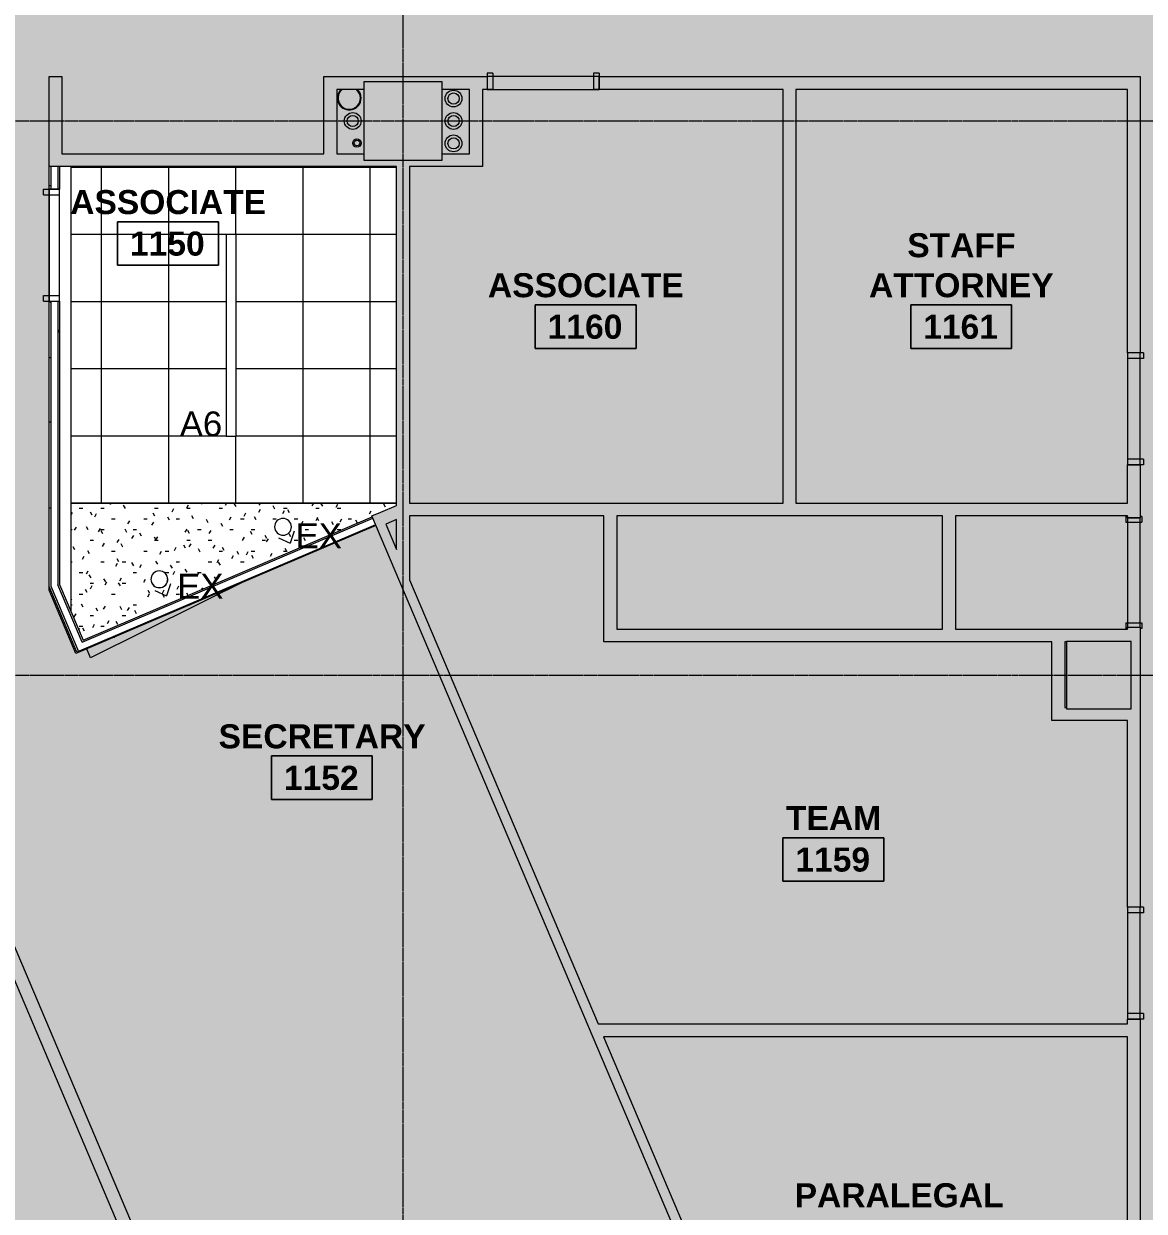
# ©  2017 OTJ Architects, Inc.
# Model space of a CAD drawing. Header units: inches. Extents: x -203 to 2908, y -968 to 768.
# Drawn here: x 99.2 to 499.5, y -404.8 to 19.4 of the extents above; entities that cross this region are included whole.
import ezdxf

# ---------------------------------------------------------------- set-up
doc = ezdxf.new("R2010")
doc.units = ezdxf.units.IN
doc.header["$MEASUREMENT"] = 0
doc.linetypes.add('Grid Line 1_2_', pattern=[0.875, 0.5, -0.125, 0.125, -0.125])
for name, color, linetype, lineweight in [('A-AREA-IDEN', 2, 'Continuous', 9), ('A-CLNG', 13, 'Continuous', 13), ('A-CLNG-PATT', 13, 'Continuous', 13), ('A-DETL-GENF', 92, 'Continuous', 9), ('A-DETL-THIN', 151, 'Continuous', 9), ('A-DOOR', 31, 'Continuous', 13), ('A-DOOR-FRAM', 31, 'Continuous', 20), ('A-Flor-Eqpm', 7, 'Continuous', 9), ('A-Flor-Pfix-Exst', 7, 'Continuous', 9), ('A-WALL', 113, 'Continuous', 13), ('A-WALL-PATT', 111, 'Continuous', 13), ('E-LITE-EQPM', 33, 'Continuous', 13), ('E-LITE-EQPM-IDEN', 33, 'Continuous', 9), ('I-WALL', 2, 'Continuous', 9), ('Jenner and Block 11fl_BB_copy_dwg', 8, 'Continuous', 9), ('S-GRID', 1, 'Continuous', 9)]:
    doc.layers.add(name, color=color, linetype=linetype, lineweight=lineweight)
doc.styles.add('Arial', font='arial.ttf', dxfattribs={"height": 8.851796})
doc.styles.add('Swis721 Lt BT_B', font='', dxfattribs={"height": 8.583975})
doc.styles.get('Swis721 Lt BT_B').set_extended_font_data('Swis721 Lt BT', bold=True)
pattern_1 = [(0, (0, 0), (30.72, 7.68), [1.267, -21.773, 1.267, -21.773, -122.88]), (0, (0, 0), (30.72, 7.68), [-46.08, 1.267, -44.813, 1.267, -21.773, -53.76]), (0, (0, 0), (30.72, 7.68), [-115.2, 1.267, -14.093, 1.267, -37.133]), (120, (11.52, 3.84), (-22.01108, 22.7643), [1.267, -21.773, 1.267, -21.773, -122.88]), (120, (11.52, 3.84), (-22.01108, 22.7643), [-46.08, 1.267, -44.813, 1.267, -21.773, -53.76]), (120, (11.52, 3.84), (-22.01108, 22.7643), [-115.2, 1.267, -14.093, 1.267, -37.133]), (240, (15.36, 19.2), (-8.70892, -30.4443), [1.267, -21.773, 1.267, -21.773, -122.88]), (240, (15.36, 19.2), (-8.70892, -30.4443), [-46.08, 1.267, -44.813, 1.267, -21.773, -53.76]), (240, (15.36, 19.2), (-8.70892, -30.4443), [-115.2, 1.267, -14.093, 1.267, -37.133])]

# ---------------------------------------------------------------- blocks, each defined once
blk = doc.blocks.new('Jenner and Block 11fl_BB_copy_dwg-5117041-LEVEL 11 - RCP')
at = {"layer": 'A-Flor-Eqpm'}
blk.add_line((234.73, 0.59), (234.73, 2.02), dxfattribs=at)
at = {"layer": 'A-Flor-Pfix-Exst'}
for centre, radius in [((252.73, -7.34), 3), ((252.73, -7.34), 2), ((216.73, -15.34), 3), ((252.73, -15.34), 3), ((216.73, -15.34), 2), ((252.73, -15.34), 2), ((252.73, -23.34), 3), ((218.23, -23.23), 1.5), ((218.23, -23.23), 1), ((252.73, -23.34), 2)]:
    blk.add_circle(centre, radius, dxfattribs=at)
for radius, start, end in [(4.25, 132.0648, 360), (4, 127.304, 360), (4, 0, 52.4099), (4.25, 0, 47.9352)]:
    blk.add_arc((215.48, -7.16), radius, start, end, dxfattribs=at)
blk = doc.blocks.new('Single Flush - OTJ_SOLIDFLUSH_ALUM-5493998-LEVEL 11 - RCP')
at = {"layer": 'A-DOOR-FRAM', "color": 8}
for p, q in [((-20, -3.4375), (-20, 2.3125)), ((-20, 2.3125), (-18, 2.3125)), ((-18, -3.4375), (-18, 2.3125)), ((18.000004, -3.4375), (18.000004, 2.3125)), ((18.000004, 2.3125), (20.000004, 2.3125)), ((20.000004, -3.4375), (20.000004, 2.3125)), ((-20, -3.4375), (-18, -3.4375)), ((18.000004, -3.4375), (20.000004, -3.4375))]:
    blk.add_line(p, q, dxfattribs=at)
blk = doc.blocks.new('Single Flush - OTJ_SOLIDFLUSH_ALUM-5493996-LEVEL 11 - RCP')
at = {"layer": 'A-DOOR-FRAM', "color": 8}
for p, q in [((-20, 3.4375), (-20, -2.3125)), ((-20, 3.4375), (-18, 3.4375)), ((-18, 3.4375), (-18, -2.3125)), ((18.000004, 3.4375), (18.000004, -2.3125)), ((18.000004, 3.4375), (20.000004, 3.4375)), ((20.000004, 3.4375), (20.000004, -2.3125)), ((-20, -2.3125), (-18, -2.3125)), ((18.000004, -2.3125), (20.000004, -2.3125))]:
    blk.add_line(p, q, dxfattribs=at)
blk = doc.blocks.new('Double Flush - Int-F-WDMF-36_ x 84_-4765119-LEVEL 11 - RCP')
at = {"layer": 'A-DOOR-FRAM', "color": 8}
for p, q in [((-20, 2.8125), (-18, 2.8125)), ((-20, 2.8125), (-20, 2.3125)), ((-20, 2.3125), (-19.5, 2.3125)), ((-19.5, -2.3125), (-19.5, 2.3125)), ((-18, -2.8125), (-18, 2.8125)), ((18.000004, -2.8125), (18.000004, 2.8125)), ((18.000004, 2.8125), (20.000004, 2.8125)), ((19.500004, 2.3125), (20.000004, 2.3125)), ((19.500004, -2.3125), (19.500004, 2.3125)), ((20.000004, 2.8125), (20.000004, 2.3125)), ((-20, -2.3125), (-19.5, -2.3125)), ((-20, -2.8125), (-20, -2.3125)), ((-20, -2.8125), (-18, -2.8125)), ((18.000004, -2.8125), (20.000004, -2.8125)), ((19.500004, -2.3125), (20.000004, -2.3125)), ((20.000004, -2.8125), (20.000004, -2.3125))]:
    blk.add_line(p, q, dxfattribs=at)
blk = doc.blocks.new('L-Recessed Circular - Wall Washer - 6_-5083336-LEVEL 11 - RCP')
at = {"layer": 'E-LITE-EQPM', "color": 55, "lineweight": 9}
for p in [(-3, -3), (3, -3)]:
    blk.add_line(p, (0, -6.38), dxfattribs=at)
for start, end in [(360, 180), (180, 360)]:
    blk.add_arc((0, 0), 3, start, end, dxfattribs=at)
blk = doc.blocks.new('Single Flush - OTJ_SOLIDFLUSH_Side Lite-5611451-LEVEL 11 - RCP')
at = {"layer": 'A-DOOR-FRAM'}
for p, q in [((-20, 3.875), (-20, -1.875)), ((-20, 3.875), (-18, 3.875)), ((-18, 3.875), (-18, -1.875)), ((18.000004, 3.875), (18.000004, -1.875)), ((18.000004, 3.875), (20.000004, 3.875)), ((20.000004, 3.875), (20.000004, -1.875)), ((-20, -1.875), (-18, -1.875)), ((18.000004, -1.875), (20.000004, -1.875))]:
    blk.add_line(p, q, dxfattribs=at)
blk = doc.blocks.new('Room Tag - Room Name and Number-3379422-LEVEL 11 - RCP')
at = {"layer": 'A-AREA-IDEN'}
for p, q in [((-0.1881, -0.1636), (-0.1881, -0.0018)), ((-0.1881, -0.0018), (0.1869, -0.0018)), ((0.1869, -0.0018), (-0.1881, -0.0018)), ((-0.1881, -0.0018), (-0.1881, -0.1636)), ((0.1869, -0.0018), (0.1869, -0.1636)), ((0.1869, -0.1636), (0.1869, -0.0018)), ((0.1869, -0.1636), (-0.1881, -0.1636)), ((-0.1881, -0.1636), (0.1869, -0.1636))]:
    blk.add_line(p, q, dxfattribs=at)

msp = doc.modelspace()

# ---------------------------------------------------------------- hatches: boundary and pattern name
at = {"layer": 'A-CLNG-PATT'}
h = msp.add_hatch(dxfattribs=at)
h.set_pattern_fill('FP_2', color=256, style=0, pattern_type=2)
h.set_pattern_definition([(90, (174.983, -151.813), (24, -1e-15), []), (0, (174.983, -151.813), (0, -24), [])])
h.paths.add_polyline_path([(116.17, -151.81), (232.42, -151.81), (232.42, -31.65), (116.17, -31.65), (116.17, -143.62)], flags=0)
h.paths.add_polyline_path([(171.5, -127.93), (171.5, -55.93), (175.06, -55.93), (175.06, -127.93)], flags=0)
h = msp.add_hatch(dxfattribs=at)
h.set_pattern_fill('FP_3', color=250, style=0, pattern_type=2)
h.set_pattern_definition([(0, (0, 0), (15.36, 3.84), [1.267, -10.253, 1.267, -10.253, -61.44]), (0, (0, 0), (15.36, 3.84), [-23.04, 1.267, -21.773, 1.267, -10.253, -26.88]), (0, (0, 0), (15.36, 3.84), [-57.6, 1.267, -6.413, 1.267, -17.933]), (120, (5.76, 1.92), (-11.005538, 11.38215), [1.267, -10.253, 1.267, -10.253, -61.44]), (120, (5.76, 1.92), (-11.005538, 11.38215), [-23.04, 1.267, -21.773, 1.267, -10.253, -26.88]), (120, (5.76, 1.92), (-11.005538, 11.38215), [-57.6, 1.267, -6.413, 1.267, -17.933]), (240, (7.68, 9.6), (-4.354462, -15.22215), [1.267, -10.253, 1.267, -10.253, -61.44]), (240, (7.68, 9.6), (-4.354462, -15.22215), [-23.04, 1.267, -21.773, 1.267, -10.253, -26.88]), (240, (7.68, 9.6), (-4.354462, -15.22215), [-57.6, 1.267, -6.413, 1.267, -17.933])])
h.paths.add_polyline_path([(121.73, -203.94), (175.02, -181.21), (180.76, -178.36), (121.58, -203.6)], flags=0)
h.paths.add_polyline_path([(120.45, -200.82), (223.7, -156.78), (223.55, -156.43), (232.42, -152.65), (232.42, -151.81), (116.17, -151.81), (116.21, -190.84), (120.21, -200.27)], flags=0)
h.paths.add_polyline_path([(147.29, -182.04), (146.47, -181.81), (145.8, -181.41), (145.25, -180.85), (144.86, -180.15), (144.68, -179.48), (144.67, -178.7), (144.86, -177.94), (145.29, -177.22), (145.8, -176.7), (146.47, -176.3), (147.22, -176.09), (148.01, -176.08), (148.77, -176.28), (149.5, -176.71), (150.05, -177.27), (150.43, -177.97), (150.62, -178.64), (150.63, -179.42), (150.43, -180.18), (150.05, -180.86), (149.5, -181.42), (148.82, -181.82), (148.01, -182.03)], flags=0)
h.paths.add_polyline_path([(191.47, -163.28), (190.67, -163.06), (190.03, -162.7), (189.43, -162.09), (189.05, -161.39), (188.86, -160.73), (188.85, -159.94), (189.05, -159.18), (189.43, -158.5), (189.98, -157.94), (190.65, -157.54), (191.41, -157.33), (192.22, -157.33), (193.01, -157.55), (193.68, -157.95), (194.23, -158.52), (194.61, -159.21), (194.8, -159.88), (194.81, -160.66), (194.61, -161.42), (194.23, -162.1), (193.68, -162.66), (193.01, -163.06), (192.21, -163.27)], flags=0)
at = {"layer": 'A-DETL-GENF'}
h = msp.add_hatch(color=9, dxfattribs=at)
h.paths.add_polyline_path([(131.76, -847.99), (290.55, -780.58), (225.58, -627.57), (209.01, -634.6), (202.64, -619.58), (206.9, -617.78), (211.46, -628.54), (296.14, -592.58), (297.95, -596.84), (229.84, -625.76), (294.8, -778.77), (401.29, -733.56), (336.32, -580.55), (334.77, -581.21), (332.96, -576.95), (428.69, -536.31), (430.5, -540.56), (340.58, -578.74), (405.55, -731.76), (515.31, -685.15), (511.69, -685.15), (511.69, -619.4), (491.89, -619.4), (491.89, -612.4), (492.01, -612.4), (492.01, -532.94), (471.73, -532.94), (471.73, -523.06), (467.32, -524.93), (465.51, -520.68), (471.73, -518.03), (471.73, -508.94), (497.51, -508.94), (497.51, -514.94), (499.01, -514.94), (499.01, -612.4), (658.19, -612.4), (718.26, -586.9), (718.26, -514.94), (537.51, -514.94), (537.51, -508.94), (555.67, -508.94), (555.67, -394.75), (560.67, -394.75), (560.67, -437.31), (560.17, -437.31), (560.17, -441.94), (560.67, -441.94), (560.67, -498.09), (619.48, -498.09), (619.48, -477.94), (626.48, -477.94), (626.48, -500.46), (758.11, -500.46), (758.07, -433.94), (693.48, -433.94), (693.48, -433.44), (696.98, -433.44), (696.98, -376.94), (661.48, -376.94), (661.48, -433.44), (660.98, -433.44), (660.98, -433.94), (625.46, -433.94), (625.46, -441.94), (600.17, -441.94), (600.17, -437.31), (620.83, -437.31), (620.83, -304.37), (601.17, -304.37), (601.17, -299.75), (634.61, -299.75), (634.61, -356.95), (665.48, -356.95), (665.48, -344.95), (665.98, -344.95), (665.98, -356.95), (696.98, -356.95), (696.98, -299.95), (699.23, -299.95), (699.23, -300.45), (697.48, -300.45), (697.48, -356.95), (733.48, -356.95), (733.48, -300.45), (731.73, -300.45), (731.73, -299.95), (757.71, -299.95), (757.71, -300.45), (733.98, -300.45), (733.98, -356.95), (794.21, -356.95), (794.21, -300.45), (790.21, -300.45), (790.21, -299.95), (794.21, -299.95), (794.21, -230.99), (634.98, -230.99), (634.98, -254.99), (560.67, -254.98), (560.67, -299.75), (561.17, -299.75), (561.17, -304.37), (560.67, -304.37), (560.67, -346.75), (555.67, -346.75), (555.67, -249.98), (575.84, -249.98), (575.84, -200.84), (587.09, -200.84), (587.09, -243.74), (630.36, -243.74), (630.36, -224.99), (674.86, -224.99), (674.86, -160.84), (555.74, -160.84), (555.74, 0.66), (596.73, 0.66), (596.73, -16.34), (638.73, -16.34), (638.73, 0.66), (700.73, 0.66), (700.73, -16.34), (742.73, -16.34), (742.73, 0.66), (804.73, 0.66), (804.73, -16.34), (846.73, -16.34), (846.73, 0.66), (908.73, 0.66), (908.73, -16.34), (950.73, -16.34), (950.73, 0.66), (993.73, 0.66), (993.73, -121.34), (980.11, -121.34), (980.11, -122.59), (769.74, -122.59), (769.74, -217.72), (962.61, -217.72), (962.61, -199.94), (988.73, -199.94), (988.73, -160.97), (993.73, -160.97), (993.73, -227.33), (967.61, -227.33), (967.61, -227.44), (962.61, -227.44), (962.61, -224.72), (800.21, -224.72), (800.21, -303.86), (962.61, -303.86), (962.61, -267.44), (967.61, -267.44), (967.61, -343.74), (1242.73, -343.74), (1242.73, -342.44), (1178.73, -342.44), (1178.73, -337.81), (1330.73, -337.81), (1330.73, -342.44), (1247.36, -342.44), (1247.36, -499.31), (1266.73, -499.31), (1266.73, -523.31), (1247.36, -523.31), (1247.36, -524.65), (1372.42, -524.65), (1372.42, -342.44), (1370.73, -342.44), (1370.73, -337.81), (1378.73, -337.81), (1378.73, -342.44), (1377.05, -342.44), (1377.05, -524.65), (1492.42, -524.65), (1492.42, -342.44), (1418.73, -342.44), (1418.73, -337.81), (1497.05, -337.81), (1497.05, -372.91), (1498.73, -372.91), (1498.73, -377.54), (1497.05, -377.54), (1497.05, -524.65), (1723.7, -524.65), (1723.7, -377.54), (1538.73, -377.54), (1538.73, -372.91), (1552.42, -372.91), (1552.42, 120.98), (1556.17, 120.98), (1556.17, -1.34), (1582.73, -1.34), (1582.73, -12.96), (1723.7, -12.96), (1723.7, 162.67), (1556.17, 162.67), (1556.17, 160.98), (1552.42, 160.98), (1552.42, 168.98), (1556.17, 168.98), (1556.17, 167.29), (1723.7, 167.29), (1723.7, 284.95), (1723.3, 284.95), (1723.3, 338.96), (1556.17, 338.96), (1556.17, 208.98), (1552.42, 208.98), (1552.42, 343.59), (1723.3, 343.59), (1723.3, 351.59), (1732.42, 351.59), (1732.42, 355.59), (1737.05, 355.59), (1737.05, 351.59), (1910.23, 351.59), (1910.23, 580.43), (1737.05, 580.43), (1737.05, 395.59), (1732.42, 395.59), (1732.42, 418.96), (1730.73, 418.96), (1730.73, 423.59), (1732.42, 423.59), (1732.42, 580.43), (1617.05, 580.43), (1617.05, 406.96), (1661.42, 406.96), (1661.42, 423.59), (1690.73, 423.59), (1690.73, 418.96), (1666.05, 418.96), (1666.05, 402.34), (1610.73, 402.34), (1610.73, 406.96), (1612.42, 406.96), (1612.42, 580.43), (1497.05, 580.43), (1497.05, 406.96), (1570.73, 406.96), (1570.73, 402.34), (1418.73, 402.34), (1418.73, 406.96), (1492.42, 406.96), (1492.42, 580.43), (1377.05, 580.43), (1377.05, 406.96), (1378.73, 406.96), (1378.73, 402.34), (1298.73, 402.34), (1298.73, 406.96), (1372.42, 406.96), (1372.42, 580.43), (1257.05, 580.43), (1257.05, 577.15), (1266.73, 577.15), (1266.73, 553.15), (1257.05, 553.15), (1257.05, 406.96), (1258.73, 406.96), (1258.73, 402.34), (1250.73, 402.34), (1250.73, 406.96), (1252.42, 406.96), (1252.42, 553.15), (1242.73, 553.15), (1242.73, 577.15), (1252.42, 577.15), (1252.42, 580.43), (1137.05, 580.43), (1137.05, 406.96), (1210.73, 406.96), (1210.73, 402.34), (998.73, 402.34), (998.73, 406.96), (1132.42, 406.96), (1132.42, 580.43), (957.05, 580.43), (957.05, 577.15), (966.73, 577.15), (966.73, 553.15), (957.05, 553.15), (957.05, 406.96), (958.73, 406.96), (958.73, 402.34), (950.73, 402.34), (950.73, 406.96), (952.42, 406.96), (952.42, 553.15), (942.73, 553.15), (942.73, 577.15), (952.42, 577.15), (952.42, 580.43), (837.05, 580.43), (837.05, 406.96), (910.73, 406.96), (910.73, 402.34), (830.73, 402.34), (830.73, 406.96), (832.42, 406.96), (832.42, 580.43), (657.05, 580.43), (657.05, 406.96), (790.73, 406.96), (790.73, 402.34), (518.73, 402.34), (518.73, 406.96), (652.42, 406.96), (652.42, 580.43), (477.05, 580.43), (477.05, 406.96), (478.73, 406.96), (478.73, 402.34), (470.73, 402.34), (470.73, 406.96), (472.42, 406.96), (472.42, 580.43), (357.05, 580.43), (357.05, 406.96), (430.73, 406.96), (430.73, 402.34), (278.73, 402.34), (278.73, 406.96), (352.42, 406.96), (352.42, 580.43), (237.05, 580.43), (237.05, 577.15), (246.73, 577.15), (246.73, 553.15), (237.05, 553.15), (237.05, 406.96), (238.73, 406.96), (238.73, 402.34), (230.73, 402.34), (230.73, 406.96), (232.42, 406.96), (232.42, 553.15), (222.73, 553.15), (222.73, 577.15), (232.42, 577.15), (232.42, 580.43), (117.05, 580.43), (117.05, 406.96), (190.73, 406.96), (190.73, 402.34), (112.42, 402.34), (112.42, 418.96), (110.73, 418.96), (110.73, 423.59), (112.42, 423.59), (112.42, 580.43), (-120.35, 580.43), (-120.35, 406.96), (52.42, 406.96), (52.42, 423.59), (70.73, 423.59), (70.73, 418.96), (57.05, 418.96), (57.05, 328.65), (52.42, 328.65), (52.42, 402.34), (-120.35, 402.34), (-120.35, 286.96), (52.42, 286.96), (52.42, 288.65), (57.05, 288.65), (57.05, 280.65), (52.42, 280.65), (52.42, 282.34), (-120.35, 282.34), (-120.35, 166.96), (52.42, 166.96), (52.42, 240.65), (57.05, 240.65), (57.05, 160.65), (52.42, 160.65), (52.42, 162.34), (-120.35, 162.34), (-120.35, 0.55), (-80.76, 0.55), (-80.76, -13.04), (52.42, -13.04), (52.45, 120.65), (57.05, 120.65), (57.05, -19.35), (52.42, -19.35), (52.42, -17.66), (-80.76, -17.66), (-80.76, -30.95), (-120.35, -30.95), (-120.35, -193.04), (52.42, -193.04), (52.42, -59.35), (57.05, -59.35), (57.05, -218.77), (71.25, -252.22), (66.99, -254.03), (52.42, -219.71), (52.42, -197.66), (-120.35, -197.66), (-120.35, -254.17), (-75.11, -360.73), (83.67, -293.32), (82.62, -290.84), (86.88, -289.04), (141.98, -418.82), (137.73, -420.63), (85.48, -297.58), (-73.3, -364.99), (-4.77, -526.42), (-2.44, -525.43), (-6.07, -516.89), (16.02, -507.51), (19.65, -516.05), (154.02, -459), (153.36, -457.45), (157.61, -455.64), (160.74, -463.01), (156.48, -464.81), (155.82, -463.26), (21.46, -520.31), (25.4, -529.6), (3.31, -538.98), (-0.64, -529.69), (-2.96, -530.67), (42.33, -637.33), (201.11, -569.92), (172.12, -501.63), (176.37, -499.83), (207.17, -572.37), (190.6, -579.41), (191.26, -580.96), (187.01, -582.77), (186.35, -581.21), (44.13, -641.59), (117.88, -815.28)], flags=0)
h.paths.add_polyline_path([(225.76, -805.76), (216.38, -783.67), (238.47, -774.29), (247.85, -796.38), (232.98, -802.69)], flags=0)
h.paths.add_polyline_path([(446.67, -711.97), (437.29, -689.88), (459.38, -680.5), (468.76, -702.59), (455.33, -708.29)], flags=0)
h.paths.add_polyline_path([(516.31, -684.73), (892.28, -525.1), (744.73, -525.1), (744.73, -532.94), (725.26, -532.94), (725.26, -561.42), (744.73, -561.42), (744.73, -585.42), (725.26, -585.42), (725.26, -591.53), (659.62, -619.4), (590.81, -619.4), (590.81, -647.06), (516.73, -647.06), (516.73, -643.56), (587.31, -643.56), (587.31, -619.4), (516.31, -619.4), (516.31, -647.06)], flags=0)
h.paths.add_polyline_path([(259.55, -539.27), (242.89, -500.03), (350.11, -454.51), (225.02, -159.89), (117.88, -205.59), (108.25, -182.9), (108.25, 0.59), (112.87, 0.59), (112.87, -27.03), (206.42, -27.03), (206.42, 0.59), (264.73, 0.59), (264.73, -4.04), (263.05, -4.04), (263.05, -31.65), (237.05, -31.65), (237.05, -151.81), (370.42, -151.81), (370.42, -4.04), (304.73, -4.04), (304.73, 0.59), (498.05, 0.59), (498.05, -98.13), (493.42, -98.13), (493.42, -4.04), (375.05, -4.04), (375.05, -151.81), (493.42, -151.81), (493.42, -138.13), (498.05, -138.13), (498.05, -157.13), (493.42, -157.13), (493.42, -156.44), (432.05, -156.44), (432.05, -196.81), (493.42, -196.81), (493.42, -196.13), (498.05, -196.13), (498.05, -296.13), (493.42, -296.13), (493.42, -229.44), (466.42, -229.44), (466.42, -201.44), (306.4, -201.44), (306.4, -156.44), (237.05, -156.44), (237.05, -179.26), (304.36, -337.81), (493.42, -337.81), (493.42, -336.13), (498.05, -336.13), (498.05, -448.88), (416.5, -483.5), (414.7, -479.24), (493.42, -445.81), (493.42, -342.44), (306.32, -342.44), (372.09, -497.33), (377.88, -494.87), (379.69, -499.13), (370.67, -502.95), (356.99, -470.74), (283.74, -501.84), (293.51, -524.85), (259.81, -539.16)], flags=0)
h.paths.add_polyline_path([(259.81, -534.13), (287.44, -522.4), (274.4, -491.68), (246.77, -503.41), (249.74, -510.4), (271.83, -501.02), (281.21, -523.11), (259.11, -532.49), (259.55, -533.51)], flags=0)
h.paths.add_polyline_path([(943.94, -524.65), (967.61, -524.65), (967.61, -523.31), (943.94, -523.31), (943.94, -499.31), (967.61, -499.31), (967.61, -457.44), (946.48, -457.44), (946.48, -308.86), (800.21, -308.86), (800.21, -362.95), (764.11, -362.95), (764.11, -514.94), (744.73, -514.94), (744.73, -520.1), (942.73, -520.1), (942.73, -524.65)], flags=0)
h.paths.add_polyline_path([(1556.17, -523.31), (1542.73, -523.31), (1542.73, -499.31), (1566.73, -499.31), (1566.73, -523.31), (1557.05, -523.31)], flags=0)
h.paths.add_polyline_path([(619.48, -508.94), (758.11, -508.94), (758.11, -505.09), (560.67, -505.09), (560.67, -508.94), (584.69, -508.94)], flags=0)
h.paths.add_polyline_path([(281.93, -497.58), (355.19, -466.48), (351.91, -458.77), (278.66, -489.87), (279.43, -491.68)], flags=0)
h.paths.add_polyline_path([(962.61, -452.44), (962.61, -308.86), (951.48, -308.86), (951.48, -452.44)], flags=0)
h.paths.add_polyline_path([(625.46, -433.44), (660.98, -433.44), (660.98, -376.94), (625.46, -376.94), (625.46, -431.97)], flags=0)
h.paths.add_polyline_path([(624.19, -433.94), (625.46, -433.94), (625.46, -433.44), (624.19, -433.44)], flags=0)
h.paths.add_polyline_path([(754.23, -433.44), (758.11, -433.44), (758.11, -376.94), (697.48, -376.94), (697.48, -433.44), (739.51, -433.44)], flags=0)
h.paths.add_polyline_path([(739.51, -370.94), (758.11, -370.94), (758.11, -362.95), (625.46, -362.95), (625.46, -370.94), (697.48, -370.94)], flags=0)
h.paths.add_polyline_path([(631.11, -356.95), (631.11, -304.37), (625.46, -304.37), (625.46, -356.95)], flags=0)
h.paths.add_polyline_path([(1017.23, -342.44), (1010.74, -342.44), (1010.74, -337.81), (1090.73, -337.81), (1090.73, -342.44), (1049.16, -342.44)], flags=0)
h.paths.add_polyline_path([(968.74, -342.44), (968.74, -337.81), (970.74, -337.81), (970.74, -342.44), (969.8, -342.44)], flags=0)
h.paths.add_polyline_path([(1377.05, -277.17), (1372.42, -277.17), (1372.42, -163.17), (1340.73, -163.17), (1340.73, -158.54), (1372.42, -158.54), (1372.42, -4.04), (1283.05, -4.04), (1283.05, -33.04), (1272.05, -33.04), (1272.05, -158.54), (1304.73, -158.54), (1304.73, -163.17), (1122.73, -163.17), (1122.73, -158.54), (1159.42, -158.54), (1159.42, -156.86), (1164.05, -156.86), (1164.05, -158.54), (1267.42, -158.54), (1267.42, -33.04), (1223.42, -33.04), (1223.42, -4.04), (1164.05, -4.04), (1164.05, -116.86), (1159.42, -116.86), (1159.42, -97.17), (1037.92, -97.17), (1037.92, -90.86), (1042.55, -90.86), (1042.55, -92.54), (1159.42, -92.54), (1159.42, -4.04), (1042.55, -4.04), (1042.55, -50.86), (1037.92, -50.86), (1037.92, 0.59), (1491.05, 0.59), (1491.05, -5.73), (1486.42, -5.73), (1486.42, -4.04), (1377.05, -4.04), (1377.05, -103.21), (1486.42, -103.21), (1486.42, -45.73), (1491.05, -45.73), (1491.05, -277.17), (1378.73, -277.17)], flags=0)
h.paths.add_polyline_path([(1042.55, -276.86), (1037.92, -276.86), (1037.92, -158.54), (1086.73, -158.54), (1086.73, -163.17), (1042.55, -163.17), (1042.55, -254.39)], flags=0)
h.paths.add_polyline_path([(679.48, -224.99), (766.24, -224.99), (766.24, -205.94), (679.48, -205.94), (679.48, -224.29)], flags=0)
h.paths.add_polyline_path([(794.21, -224.99), (794.21, -224.72), (769.74, -224.72), (769.74, -224.99)], flags=0)
h.paths.add_polyline_path([(471.73, -224.81), (471.73, -201.44), (471.05, -201.44), (471.05, -224.81)], flags=0)
h.paths.add_polyline_path([(968.13, -222.33), (968.13, -204.94), (967.61, -204.94), (967.61, -222.33)], flags=0)
h.paths.add_polyline_path([(766.24, -201.31), (766.24, -119.34), (679.48, -119.34), (679.48, -201.31), (739.51, -201.31)], flags=0)
h.paths.add_polyline_path([(391.19, -196.81), (427.42, -196.81), (427.42, -156.44), (311.03, -156.44), (311.03, -196.81), (375.05, -196.81)], flags=0)
h.paths.add_polyline_path([(232.42, -168.37), (232.42, -157.68), (228.58, -159.32), (231.55, -166.31)], flags=0)
h.paths.add_polyline_path([(668.23, -146.84), (668.23, -111.34), (771.73, -111.34), (771.73, -24.34), (569.74, -24.34), (569.74, -146.84), (584.69, -146.84)], flags=0)
h.paths.add_polyline_path([(898.86, -111.34), (979.73, -111.34), (979.73, -24.34), (776.36, -24.34), (776.36, -111.34), (894.33, -111.34)], flags=0)
h.paths.add_polyline_path([(1268.73, -28.41), (1278.42, -28.41), (1278.42, -4.04), (1268.73, -4.04), (1268.73, -5.03)], flags=0)
h.paths.add_polyline_path([(1228.05, -28.41), (1240.73, -28.41), (1240.73, -4.04), (1228.05, -4.04), (1228.05, -5.26)], flags=0)
h.paths.add_polyline_path([(-120.35, -27.45), (-84.26, -27.45), (-84.26, -27.34), (-117.75, -27.34), (-117.75, -17.66), (-120.35, -17.66), (-120.35, -27.34)], flags=0)
h.paths.add_polyline_path([(211.05, -27.03), (220.73, -27.03), (220.73, -4.04), (211.05, -4.04)], flags=0)
h.paths.add_polyline_path([(258.42, -27.03), (258.42, -4.04), (248.73, -4.04), (248.73, -27.03)], flags=0)
h.paths.add_polyline_path([(-117.75, -13.04), (-117.75, -2.95), (-120.35, -2.95), (-120.35, -13.04)], flags=0)
h.paths.add_polyline_path([(576.05, 226.59), (576.05, 226.59), (584.69, 226.59)], flags=0)
h.paths.add_polyline_path([(220.73, 71.96), (108.25, 71.96), (108.25, 131.87), (112.87, 131.87), (112.87, 76.59), (224.73, 76.59), (224.73, 173.56), (112.87, 173.56), (112.87, 171.87), (108.25, 171.87), (108.25, 178.18), (224.73, 178.18), (224.73, 343.34), (108.25, 343.34), (108.25, 347.96), (229.36, 347.96), (229.36, 226.59), (378.42, 226.59), (378.42, 347.96), (576.05, 347.96), (576.05, 221.96), (558.48, 221.96), (558.48, 76.59), (574.73, 76.59), (574.73, 71.96), (430.42, 71.96), (430.42, 101.59), (435.05, 101.59), (435.05, 76.59), (554.98, 76.59), (554.98, 221.96), (396.05, 221.96), (396.05, 146.59), (432.73, 146.59), (432.73, 141.96), (354.73, 141.96), (354.73, 146.59), (378.73, 146.59), (378.73, 221.96), (266.05, 221.96), (266.05, 219.52), (229.36, 219.52), (229.36, 184.99), (266.05, 184.99), (266.05, 181.49), (236.48, 181.49), (236.48, 76.59), (352.42, 76.59), (352.42, 101.59), (357.05, 101.59), (357.05, 71.96), (224.73, 71.96)], flags=0)
h.paths.add_polyline_path([(1366.29, 72.66), (1238.11, 72.66), (1238.11, 102.28), (1242.73, 102.28), (1242.73, 77.28), (1354.98, 77.28), (1354.98, 179.48), (1328.64, 179.48), (1328.64, 182.98), (1362.42, 182.98), (1362.42, 217.96), (1218.73, 217.96), (1218.73, 144.59), (1242.73, 144.59), (1242.73, 139.96), (1174.11, 139.96), (1174.11, 144.59), (1202.11, 144.59), (1202.11, 217.96), (1042.73, 217.96), (1042.73, 77.28), (1174.11, 77.28), (1174.11, 102.28), (1178.73, 102.28), (1178.73, 72.66), (1038.11, 72.66), (1038.11, 95.96), (1033.42, 95.96), (1033.42, 100.59), (1038.11, 100.59), (1038.11, 217.96), (764.05, 217.96), (764.05, 79.66), (977.11, 79.66), (977.11, 100.59), (993.42, 100.59), (993.42, 95.96), (981.73, 95.96), (981.73, 79.66), (986.42, 79.66), (986.42, 72.66), (759.42, 72.66), (759.42, 104.84), (646.42, 104.84), (646.42, 294.15), (666.05, 294.15), (666.05, 109.46), (726.05, 109.46), (726.05, 294.15), (759.42, 294.15), (759.42, 343.59), (766.73, 343.59), (766.73, 338.96), (764.05, 338.96), (764.05, 222.59), (898.86, 222.59), (898.86, 338.96), (806.73, 338.96), (806.73, 343.59), (995.73, 343.59), (995.73, 338.96), (902.61, 338.96), (902.61, 222.59), (1038.11, 222.59), (1038.11, 338.96), (1035.73, 338.96), (1035.73, 343.59), (1042.73, 343.59), (1042.73, 222.59), (1362.42, 222.59), (1362.42, 343.59), (1491.05, 343.59), (1491.05, 177.23), (1486.42, 177.23), (1486.42, 178.92), (1367.05, 178.92), (1367.05, 77.28), (1486.42, 77.28), (1486.42, 137.23), (1491.05, 137.23), (1491.05, 72.66), (1367.05, 72.66)], flags=0)
h.paths.add_polyline_path([(232.98, 76.59), (232.98, 181.49), (229.36, 181.49), (229.36, 76.59), (232.42, 76.59)], flags=0)
h.paths.add_polyline_path([(1358.81, 77.28), (1362.42, 77.28), (1362.42, 179.48), (1358.48, 179.48), (1358.48, 77.28)], flags=0)
h.paths.add_polyline_path([(730.67, 109.46), (759.42, 109.46), (759.42, 289.52), (730.67, 289.52), (730.67, 183.54)], flags=0)
h.paths.add_polyline_path([(656.46, 109.46), (661.42, 109.46), (661.42, 289.52), (651.05, 289.52), (651.05, 109.46)], flags=0)
h.paths.add_polyline_path([(1214.11, 144.59), (1214.11, 217.96), (1206.73, 217.96), (1206.73, 144.59)], flags=0)
h.paths.add_polyline_path([(391.42, 146.59), (391.42, 221.96), (383.36, 221.96), (383.36, 146.59)], flags=0)
h.paths.add_polyline_path([(1542.73, 553.15), (1542.73, 577.15), (1566.73, 577.15), (1566.73, 553.15), (1556.17, 553.15)], flags=0)
h.paths.add_polyline_path([(596.73, 553.15), (596.73, 577.15), (620.73, 577.15), (620.73, 553.15)], flags=0)
h.paths.add_polyline_path([(-39.27, 553.15), (-39.27, 577.15), (-15.27, 577.15), (-15.27, 553.15), (-38.61, 553.15)], flags=0)
h = msp.add_hatch(color=7, dxfattribs=at)
h.paths.add_polyline_path([(464.83, -720.82), (893.53, -538.81), (1016.23, -538.81), (1016.23, -524.94), (892.67, -524.94), (457.06, -709.88), (459.54, -715.74), (462.19, -714.61)], flags=0)
h.paths.add_polyline_path([(3.31, -538.98), (25.4, -529.6), (16.02, -507.51), (-6.07, -516.89), (-0.14, -530.86)], flags=0)
h.paths.add_polyline_path([(1723.3, -538.81), (1737.17, -538.81), (1737.17, -496.55), (1730.17, -496.55), (1730.17, -494.3), (1723.7, -494.3), (1723.7, -524.65), (1674.68, -524.65), (1674.68, -531.81), (1676.23, -531.81), (1676.23, -538.81), (1698.61, -538.81)], flags=0)
h.paths.add_polyline_path([(492.01, -532.94), (492.17, -532.94), (492.17, -512), (471.73, -512), (471.73, -532.94), (474.25, -532.94)], flags=0)
h.paths.add_polyline_path([(259.11, -532.49), (281.21, -523.11), (271.83, -501.02), (249.74, -510.4), (255.13, -523.11)], flags=0)
h.paths.add_polyline_path([(493.34, -225.31), (494.81, -225.31), (494.81, -201.31), (471.73, -201.31), (471.73, -225.31), (473.46, -225.31)], flags=0)
h.paths.add_polyline_path([(979.73, -121.34), (993.73, -121.34), (993.73, 0.66), (950.73, 0.66), (950.73, -16.34), (908.73, -16.34), (908.73, 0.66), (846.73, 0.66), (846.73, -16.34), (804.73, -16.34), (804.73, 0.66), (742.73, 0.66), (742.73, -16.34), (700.73, -16.34), (700.73, 0.66), (638.73, 0.66), (638.73, -16.34), (596.73, -16.34), (596.73, 0.66), (569.74, 0.66), (569.74, -24.34), (979.73, -24.34), (979.73, -111.34)], flags=0)
h.paths.add_polyline_path([(1571.48, -29.34), (1582.73, -29.34), (1582.73, -1.34), (1556.36, -1.34), (1556.36, -29.34), (1561.18, -29.34)], flags=0)
h.paths.add_polyline_path([(1267.42, -29.34), (1268.73, -29.34), (1268.73, -3.4), (1240.73, -3.4), (1240.73, -29.34)], flags=0)
h.paths.add_polyline_path([(247.73, -29.34), (248.73, -29.34), (248.73, -1.34), (220.73, -1.34), (220.73, -29.34), (245.42, -29.34)], flags=0)
h.paths.add_polyline_path([(-93.75, -27.34), (-84.26, -27.34), (-84.26, -2.95), (-117.75, -2.95), (-117.75, -27.34)], flags=0)
h.paths.add_polyline_path([(1730.29, 284.95), (1737.17, 284.95), (1737.17, 337.71), (1772.13, 337.71), (1772.13, 351.59), (1723.3, 351.57), (1723.3, 284.95), (1723.7, 284.95)], flags=0)
h.paths.add_polyline_path([(1889.03, 337.71), (1924.09, 337.71), (1924.09, 580.15), (1910.23, 580.15), (1910.23, 351.59), (1889.03, 351.59), (1889.03, 343.59)], flags=0)
h.paths.add_polyline_path([(1556.17, 553.15), (1566.73, 553.15), (1566.73, 577.15), (1542.73, 577.15), (1542.73, 553.15)], flags=0)
h.paths.add_polyline_path([(1252.42, 553.15), (1266.73, 553.15), (1266.73, 577.15), (1242.73, 577.15), (1242.73, 553.15)], flags=0)
h.paths.add_polyline_path([(942.73, 553.15), (966.73, 553.15), (966.73, 577.15), (942.73, 577.15)], flags=0)
h.paths.add_polyline_path([(596.73, 553.15), (620.73, 553.15), (620.73, 577.15), (596.73, 577.15)], flags=0)
h.paths.add_polyline_path([(232.42, 553.15), (246.73, 553.15), (246.73, 577.15), (222.73, 577.15), (222.73, 553.15)], flags=0)
h.paths.add_polyline_path([(-15.27, 553.15), (-15.27, 577.15), (-39.27, 577.15), (-39.27, 553.15)], flags=0)
at = {"layer": 'A-WALL-PATT', "lineweight": 9}
for points in [[(112.87, -27.03), (112.87, 0.59), (108.25, 0.59), (108.25, -27.03), (112, -27.03)], [(211.05, -27.03), (211.05, -4.04), (206.42, -4.04), (206.42, -27.03)], [(263.05, -31.65), (263.05, -4.04), (258.42, -4.04), (258.42, -31.65)], [(372.09, -151.81), (375.05, -151.81), (375.05, -4.04), (370.42, -4.04), (370.42, -151.81)], [(220.73, -31.65), (258.42, -31.65), (258.42, -27.03), (248.73, -27.03), (248.73, -29.34), (220.73, -29.34), (220.73, -27.03), (108.25, -27.03), (108.25, -31.65), (175.06, -31.65)], [(237.05, -179.26), (237.05, -31.65), (232.42, -31.65), (232.42, -168.37)], [(228.58, -159.32), (232.42, -157.68), (232.42, -152.65), (226.77, -155.06), (228.5, -159.13)], [(432.05, -156.44), (493.42, -156.44), (493.42, -151.81), (237.05, -151.81), (237.05, -156.44), (429.86, -156.44)], [(368.86, -498.7), (372.09, -497.33), (226.77, -155.06), (223.55, -156.43), (368.28, -497.33)], [(311.03, -201.44), (311.03, -156.44), (306.4, -156.44), (306.4, -201.44)], [(427.42, -196.81), (432.05, -196.81), (432.05, -156.44), (427.42, -156.44)], [(429.86, -201.44), (471.73, -201.44), (471.73, -201.31), (493.42, -201.31), (493.42, -196.81), (311.03, -196.81), (311.03, -201.44), (372.09, -201.44)], [(471.05, -224.81), (471.05, -201.44), (466.42, -201.44), (466.42, -224.81)], [(492.68, -229.44), (493.42, -229.44), (493.42, -225.31), (471.73, -225.31), (471.73, -224.81), (466.42, -224.81), (466.42, -229.44), (471.73, -229.44)], [(493.42, -342.44), (493.42, -337.81), (304.36, -337.81), (306.32, -342.44), (429.86, -342.44)]]:
    msp.add_hatch(color=7, dxfattribs=at).paths.add_polyline_path(points, flags=0)
h = msp.add_hatch(color=7, dxfattribs=at)
h.paths.add_polyline_path([(248.73, -4.04), (264.73, -4.04), (264.73, 0.59), (206.42, 0.59), (206.42, -4.04), (220.73, -4.04), (220.73, -1.34), (248.73, -1.34), (248.73, -3.18)], flags=0)
h.paths.add_polyline_path([(352.42, -4.04), (493.42, -4.04), (493.42, 0.59), (304.73, 0.59), (304.73, -4.04)], flags=0)
h = msp.add_hatch(color=7, dxfattribs=at)
h.paths.add_polyline_path([(493.42, -450.84), (498.05, -448.88), (498.05, -336.13), (493.42, -336.13), (493.42, -448.88)], flags=0)
h.paths.add_polyline_path([(493.42, -296.13), (498.05, -296.13), (498.05, -196.13), (493.42, -196.13), (493.42, -201.31), (494.81, -201.31), (494.81, -225.31), (493.42, -225.31), (493.42, -254.39)], flags=0)
h.paths.add_polyline_path([(498.05, -157.13), (498.05, -138.13), (493.42, -138.13), (493.42, -157.13)], flags=0)
h.paths.add_polyline_path([(498.05, -98.13), (498.05, 0.59), (493.42, 0.59), (493.42, -98.13)], flags=0)
h = msp.add_hatch(dxfattribs=at)
h.set_pattern_fill('FP_1', color=256, style=0, pattern_type=2)
h.set_pattern_definition(pattern_1)
h.paths.add_polyline_path([(108.87, -183.15), (108.87, -79.66), (108.25, -79.66), (108.25, -181.68), (108.77, -182.9)], flags=0)
h.paths.add_polyline_path([(108.87, -39.66), (108.87, -31.65), (108.25, -31.65), (108.25, -39.66)], flags=0)
h = msp.add_hatch(dxfattribs=at)
h.set_pattern_fill('FP_1', color=256, style=0, pattern_type=2)
h.set_pattern_definition(pattern_1)
h.paths.add_polyline_path([(112, -182.51), (112, -79.66), (111.37, -79.66), (111.37, -181.04), (111.59, -181.55)], flags=0)
h.paths.add_polyline_path([(112, -39.66), (112, -31.65), (111.37, -31.65), (111.37, -39.66)], flags=0)
h = msp.add_hatch(color=7, dxfattribs=at)
h.paths.add_polyline_path([(201.11, -569.92), (205.37, -568.11), (176.37, -499.83), (172.12, -501.63), (176.37, -511.66)], flags=0)
h.paths.add_polyline_path([(156.48, -464.81), (160.74, -463.01), (157.61, -455.64), (153.36, -457.45), (155.82, -463.26)], flags=0)
h.paths.add_polyline_path([(137.73, -420.63), (141.98, -418.82), (86.88, -289.04), (82.62, -290.84), (136.96, -418.82)], flags=0)
h.paths.add_polyline_path([(66.99, -254.03), (71.25, -252.22), (52.42, -207.88), (52.42, -219.71), (57.05, -230.6)], flags=0)

# ---------------------------------------------------------------- linework, layer by layer
at = {"layer": 'A-CLNG'}
for p, q in [((116.17, -190.75), (116.17, -31.65)), ((175.06, -55.93), (171.5, -55.93)), ((171.5, -55.93), (171.5, -127.93)), ((175.06, -127.93), (175.06, -55.93)), ((171.5, -127.93), (175.06, -127.93)), ((232.42, -151.81), (116.17, -151.81))]:
    msp.add_line(p, q, dxfattribs=at)
at = {"layer": 'A-CLNG', "color": 135}
for p, q in [((180.76, -178.36), (123.06, -207.07)), ((123.06, -207.07), (121.58, -203.6))]:
    msp.add_line(p, q, dxfattribs=at)
for centre, start, end in [((191.83, -160.3), 23.1008, 203.1008), ((191.83, -160.3), 203.1008, 23.1008), ((147.65, -179.06), 23.1008, 203.1008), ((147.65, -179.06), 203.1008, 23.1008)]:
    msp.add_arc(centre, 3, start, end, dxfattribs=at)
at = {"layer": 'A-DETL-THIN'}
for p, q in [((248.73, -1.34), (220.73, -1.34)), ((220.73, -1.34), (220.73, -29.34)), ((248.73, -29.34), (248.73, -1.34)), ((220.73, -29.34), (248.73, -29.34)), ((108.25, -182.9), (108.25, -31.65)), ((225.02, -159.88), (117.88, -205.59)), ((117.88, -205.59), (108.25, -182.9)), ((494.81, -201.31), (471.73, -201.31)), ((471.73, -201.31), (471.73, -225.31)), ((494.81, -225.31), (494.81, -201.31)), ((471.73, -225.31), (494.81, -225.31))]:
    msp.add_line(p, q, dxfattribs=at)
at = {"layer": 'A-WALL', "color": 8, "lineweight": 20}
for p, q in [((108.25, -31.65), (108.25, 0.59)), ((108.25, 0.59), (112.87, 0.59)), ((112.87, 0.59), (112.87, -27.03)), ((206.42, 0.59), (264.73, 0.59)), ((206.42, -27.03), (206.42, 0.59)), ((264.73, 0.59), (264.73, -4.04)), ((304.73, 0.59), (498.05, 0.59)), ((304.73, -4.04), (304.73, 0.59)), ((498.05, 0.59), (498.05, -98.13)), ((220.73, -4.04), (211.05, -4.04)), ((211.05, -4.04), (211.05, -27.03)), ((258.42, -4.04), (248.73, -4.04)), ((258.42, -27.03), (258.42, -4.04)), ((264.73, -4.04), (263.05, -4.04)), ((263.05, -4.04), (263.05, -31.65)), ((370.42, -4.04), (304.73, -4.04)), ((370.42, -151.81), (370.42, -4.04)), ((493.42, -4.04), (375.05, -4.04)), ((375.05, -4.04), (375.05, -151.81)), ((493.42, -98.13), (493.42, -4.04)), ((112.87, -27.03), (206.42, -27.03)), ((211.05, -27.03), (220.73, -27.03)), ((248.73, -27.03), (258.42, -27.03)), ((232.42, -31.65), (108.25, -31.65)), ((232.42, -152.65), (232.42, -31.65)), ((237.05, -31.65), (237.05, -151.81)), ((263.05, -31.65), (237.05, -31.65)), ((498.05, -98.13), (493.42, -98.13)), ((493.42, -151.81), (493.42, -138.13)), ((493.42, -138.13), (498.05, -138.13)), ((498.05, -138.13), (498.05, -157.13)), ((226.77, -155.06), (232.42, -152.65)), ((237.05, -151.81), (370.42, -151.81)), ((375.05, -151.81), (493.42, -151.81)), ((306.4, -156.44), (237.05, -156.44)), ((237.05, -156.44), (237.05, -179.26)), ((306.4, -201.44), (306.4, -156.44)), ((427.42, -156.44), (311.03, -156.44)), ((311.03, -156.44), (311.03, -196.81)), ((427.42, -196.81), (427.42, -156.44)), ((493.42, -156.44), (432.05, -156.44)), ((432.05, -156.44), (432.05, -196.81)), ((493.42, -157.13), (493.42, -156.44)), ((232.42, -157.68), (228.58, -159.32)), ((232.42, -168.37), (232.42, -157.68)), ((498.05, -157.13), (493.42, -157.13)), ((311.03, -196.81), (427.42, -196.81)), ((432.05, -196.81), (493.42, -196.81)), ((493.42, -196.81), (493.42, -196.13)), ((493.42, -196.13), (498.05, -196.13)), ((498.05, -196.13), (498.05, -296.13)), ((466.42, -201.44), (306.4, -201.44)), ((466.42, -229.44), (466.42, -201.44)), ((471.73, -201.44), (471.05, -201.44)), ((471.05, -201.44), (471.05, -224.81)), ((471.05, -224.81), (471.73, -224.81)), ((493.42, -229.44), (466.42, -229.44)), ((493.42, -296.13), (493.42, -229.44)), ((86.88, -289.04), (141.98, -418.82)), ((498.05, -296.13), (493.42, -296.13)), ((137.73, -420.63), (85.48, -297.58)), ((304.36, -337.81), (493.42, -337.81)), ((493.42, -337.81), (493.42, -336.13)), ((493.42, -336.13), (498.05, -336.13)), ((498.05, -336.13), (498.05, -448.88)), ((493.42, -342.44), (306.32, -342.44)), ((493.42, -445.81), (493.42, -342.44))]:
    msp.add_line(p, q, dxfattribs=at)
at = {"layer": 'A-WALL', "color": 55, "lineweight": 9}
for p, q in [((304.73, 0.59), (264.73, 0.59)), ((264.73, -4.04), (304.73, -4.04)), ((493.42, -98.13), (493.42, -138.13)), ((498.05, -138.13), (498.05, -98.13)), ((493.42, -157.13), (493.42, -196.13)), ((498.05, -196.13), (498.05, -157.13)), ((493.42, -296.13), (493.42, -336.13)), ((498.05, -336.13), (498.05, -296.13))]:
    msp.add_line(p, q, dxfattribs=at)
at = {"layer": 'A-WALL'}
for p, q in [((108.87, -31.65), (108.87, -39.66)), ((111.37, -31.65), (111.37, -39.66)), ((108.87, -79.66), (108.87, -181.55)), ((111.37, -79.66), (111.37, -181.04)), ((120.07, -201.53), (223.89, -157.24)), ((108.87, -181.55), (118.75, -204.81)), ((120.07, -201.53), (111.37, -181.04))]:
    msp.add_line(p, q, dxfattribs=at)
at = {"layer": 'I-WALL', "lineweight": 13}
for p, q in [((108.25, -39.66), (108.25, -31.65)), ((112, -31.65), (112, -39.66)), ((112, -39.66), (108.25, -39.66)), ((108.25, -181.68), (108.25, -79.66)), ((108.25, -79.66), (112, -79.66)), ((112, -79.66), (112, -180.92)), ((120.45, -200.82), (223.7, -156.78)), ((224.87, -159.54), (118.17, -205.05)), ((118.17, -205.05), (108.25, -181.68)), ((112, -180.92), (120.45, -200.82))]:
    msp.add_line(p, q, dxfattribs=at)
at = {"layer": 'I-WALL'}
for p, q in [((108.25, -39.66), (108.25, -79.66)), ((112, -79.66), (112, -39.66))]:
    msp.add_line(p, q, dxfattribs=at)
at = {"layer": 'I-WALL', "color": 8, "lineweight": 20}
for p, q in [((223.55, -156.43), (226.77, -155.06)), ((350.11, -454.51), (223.55, -156.43)), ((228.58, -159.32), (232.42, -168.37)), ((237.05, -179.26), (304.36, -337.81)), ((306.32, -342.44), (372.09, -497.33))]:
    msp.add_line(p, q, dxfattribs=at)
at = {"layer": 'S-GRID', "linetype": 'Grid Line 1_2_'}
for p, q in [((234.73, -968.26), (234.73, 744.46)), ((-203.03, -15.31), (2046, -15.31)), ((-203.03, -213.31), (2046, -213.31))]:
    msp.add_line(p, q, dxfattribs=at)

# ---------------------------------------------------------------- block references
at = {"layer": 'A-AREA-IDEN', "xscale": 95.99999999999994, "yscale": 95.99999999999994, "zscale": 95.99999999999994}
for p in [(150.79, -51.16), (299.99, -80.85), (434.11, -80.85), (205.78, -241.99), (388.46, -271.18)]:
    msp.add_blockref('Room Tag - Room Name and Number-3379422-LEVEL 11 - RCP', p, dxfattribs=at)
at = {"layer": 'A-DOOR', "color": 135}
for name, p, rotation in [('Single Flush - OTJ_SOLIDFLUSH_ALUM-5493998-LEVEL 11 - RCP', (284.73, -1.73), 180), ('Single Flush - OTJ_SOLIDFLUSH_ALUM-5493996-LEVEL 11 - RCP', (495.73, -118.13), 269.9999999999999), ('Double Flush - Int-F-WDMF-36_ x 84_-4765119-LEVEL 11 - RCP', (495.73, -176.63), 269.9999999999999), ('Single Flush - OTJ_SOLIDFLUSH_ALUM-5493996-LEVEL 11 - RCP', (495.73, -316.13), 269.9999999999999)]:
    msp.add_blockref(name, p, dxfattribs=dict(at, rotation=rotation))
at = {"layer": 'A-DOOR', "rotation": 89.9999999999999}
msp.add_blockref('Single Flush - OTJ_SOLIDFLUSH_Side Lite-5611451-LEVEL 11 - RCP', (110.12, -59.66), dxfattribs=at)
at = {"layer": 'E-LITE-EQPM', "color": 55, "lineweight": 9}
for p, rotation in [((191.83, -160.3), 23.10084264802889), ((147.65, -179.06), 23.10084264802886)]:
    msp.add_blockref('L-Recessed Circular - Wall Washer - 6_-5083336-LEVEL 11 - RCP', p, dxfattribs=dict(at, rotation=rotation))
at = {"layer": 'Jenner and Block 11fl_BB_copy_dwg', "color": 7}
msp.add_blockref('Jenner and Block 11fl_BB_copy_dwg-5117041-LEVEL 11 - RCP', (0, 0), dxfattribs=at)

# ---------------------------------------------------------------- texts
at = {"layer": 'A-AREA-IDEN', "char_height": 8.584, "attachment_point": 2, "line_spacing_factor": 0.998538, "style": 'Swis721 Lt BT_B'}
for s, insert, width in [('ASSOCIATE', (150.8, -40.02), 76.032), ('1150', (150.51, -54.85), 30.672), ('STAFF\\PATTORNEY', (434.13, -55.42), 71.388), ('ASSOCIATE', (300, -69.71), 76.032), ('1160', (299.71, -84.54), 30.672), ('1161', (433.84, -84.54), 30.672), ('SECRETARY', (205.79, -230.85), 79.488), ('1152', (205.51, -245.68), 30.672), ('TEAM', (388.48, -260.04), 36.936), ('1159', (388.19, -274.87), 30.672), ('PARALEGAL', (411.89, -394.77), 79.272)]:
    msp.add_mtext(s, dxfattribs=dict(at, insert=insert, width=width))
at = {"layer": 'E-LITE-EQPM-IDEN', "char_height": 8.852, "attachment_point": 2, "line_spacing_factor": 0.938532, "style": 'Arial'}
for s, insert, width in [('A6', (162.53, -119.1), 18.036), ('EX', (204.59, -159.08), 19.656), ('EX', (162.29, -177.09), 19.656)]:
    msp.add_mtext(s, dxfattribs=dict(at, insert=insert, width=width))

doc.saveas('drawing.dxf')
